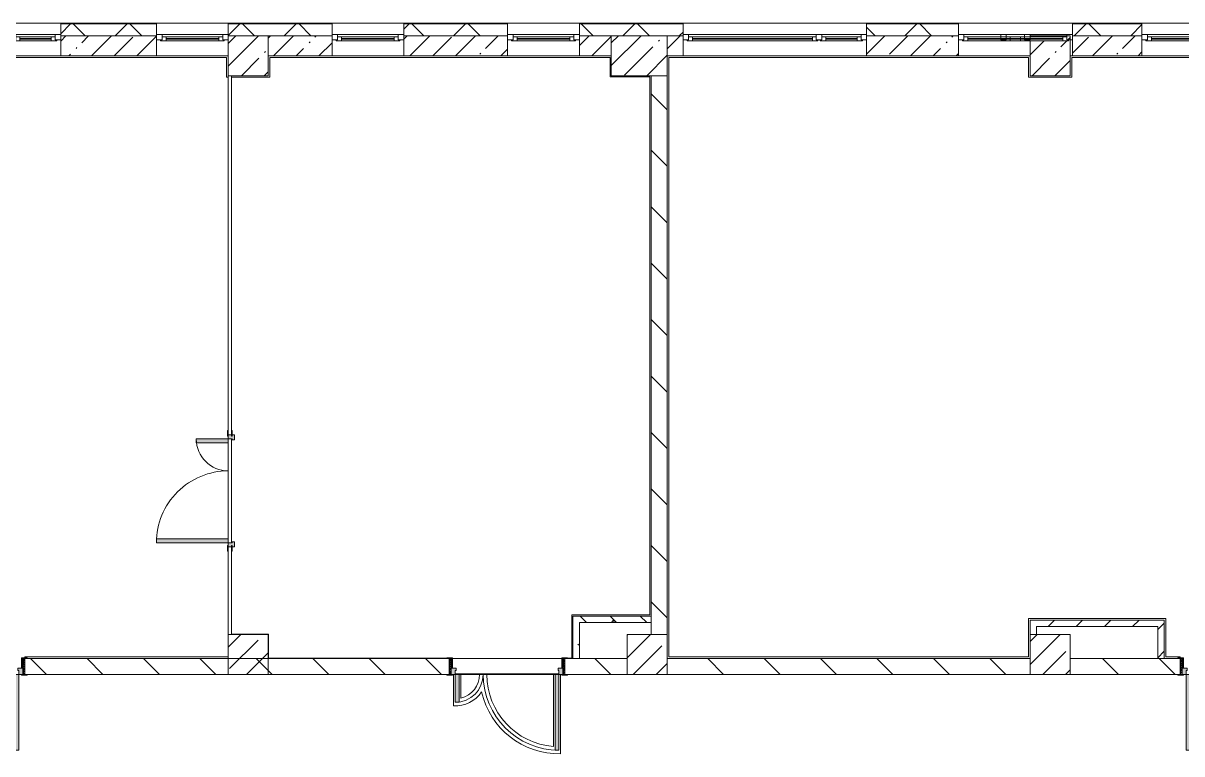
# Model space of a CAD drawing. Header units: millimetres. Extents: x -5507 to 191320, y -8553 to 29000.
# Drawn here: x 165320 to 179840, y 12405 to 21558 of the extents above; entities that cross this region are included whole.
import ezdxf

# ---------------------------------------------------------------- set-up
doc = ezdxf.new("R2010")
doc.units = ezdxf.units.MM
for name, color, linetype, lineweight, true_color in [('A-DOOR-1', 7, 'Continuous', 5, 0xaaaaaa), ('A-DOOR-2', 7, 'Continuous', 5, 0xe2e2e2), ('A-DOOR-FRAM-1', 7, 'Continuous', 5, 0xe2e2e2), ('A-DOOR-FRAM-2', 7, 'Continuous', 5, 0xaaaaaa), ('A-FLOR-2', 7, 'Continuous', 5, 0xaaaaaa), ('I-WALL-4', 7, 'Continuous', 5, 0x787878)]:
    doc.layers.add(name, color=color, linetype=linetype, lineweight=lineweight, true_color=true_color)
for name, color, linetype, lineweight in [('A-GLAZ-2', 7, 'Continuous', 5), ('A-WALL', 7, 'Continuous', 9), ('A-WALL-4', 7, 'Continuous', 5), ('I-WALL-2', 7, 'Continuous', 5), ('S-COLS-2', 7, 'Continuous', 5)]:
    doc.layers.add(name, color=color, linetype=linetype, lineweight=lineweight)
pattern_1 = [(45, (62340, 0), (-285.1231, 285.1231), []), (45, (62625.1, 0), (-285.1231, 285.1231), [504.031, -100.806, 16.764, -84.042])]
pattern_2 = [(135, (62340, 0), (-353.5534, -353.5534), [])]
pattern_3 = [(135, (62340, 0), (-377.1708, -377.1708), [533.4, -88.9, 17.78, -88.9]), (135, (62340, 376.94), (-377.1708, -377.1708), []), (50, (62340, 0), (637.6445, -55.7866), [66.675, -733.425]), (355, (62340, 0), (-123.3494, 668.6992), [53.34, -586.74]), (100.451, (62393.1, -4.65), (514.299, 612.908), [56.665, -623.315]), (46.184, (62340, 177.8), (948.7764, -147.1497), [100.012, -1100.137]), (96.636, (62419, 165.5), (830.909, 865.997), [84.998, -934.973]), (351.184, (62340, 177.8), (830.918, 865.988), [80.01, -880.11]), (21, (62428.9, 133.35), (530.6506, -357.9283), [66.675, -733.425]), (326, (62428.9, 133.35), (216.308, 644.6585), [53.34, -586.74]), (71.451, (62473.1, 103.5), (746.9596, 286.7243), [56.665, -623.315]), (37.5, (62339.98, 0), (10.81053, 295.9426), [16.764, -562.864, 16.764, -578.866, -588.962]), (37.5, (62339.98, 0), (10.81053, 295.9426), [-1175.258, 16.764, -572.198]), (7.5, (62339.98, 0), (233.8692, 350.63175), [16.764, -322.834, 16.764, -549.529, -224.472]), (7.5, (62339.98, 0), (233.8692, 350.63175), [-905.891, 16.764, -207.708]), (327.5, (62141.73, 0), (474.5678, -20.0513), [16.764, -205.486, 16.764, -676.656, -920.115]), (327.5, (62141.73, 0), (474.5678, -20.0513), [-915.67, 16.764, -903.351]), (317.5, (62052.83, 0), (518.4522, 88.9934), [16.764, -272.161, 16.764, -443.738, -653.415]), (317.5, (62052.83, 0), (518.4522, 88.9934), [-749.427, 16.764, -636.651])]
pattern_4 = [(45, (62339.98, 0), (-176.7767, 176.7767), [])]

# ---------------------------------------------------------------- blocks, each defined once
blk = doc.blocks.new('120_Окно_СКБ_1Ст - 120_Окно_СКБ_1Ст 900х2500_h_ с форточкой-22877787-3_5_1_птичка')
at = {"layer": 'A-GLAZ-2'}
for p, q in [((-450, -127), (-450, -57)), ((-450, -57), (-380, -57)), ((450, -57), (-450, -57)), ((-380, -127), (-450, -127)), ((-450, -127), (-400, -127)), ((-380, -127), (-400, -127)), ((-400, -127), (-400, -137)), ((-400, -137), (400, -137)), ((400, -137), (-400, -137)), ((-380, -57), (-380, -127)), ((380, -87), (-380, -87)), ((-380, -87), (-380, -127)), ((-330, -137), (-330, -87)), ((-330, -107), (330, -107)), ((330, -117), (-330, -117)), ((330, -137), (330, -87)), ((380, -127), (380, -57)), ((380, -57), (450, -57)), ((380, -127), (380, -87)), ((450, -127), (380, -127)), ((400, -127), (380, -127)), ((400, -137), (400, -127)), ((450, -57), (450, -127))]:
    blk.add_line(p, q, dxfattribs=at)
blk = doc.blocks.new('120_Окно_СКБ_1Ст - 120_Окно_СКБ_1Ст 900х2500_h_ с форточкой-22876038-3_5_1_птичка')
at = {"layer": 'A-GLAZ-2'}
for p, q in [((-450, -127), (-450, -57)), ((-450, -57), (-380, -57)), ((450, -57), (-450, -57)), ((-380, -127), (-450, -127)), ((-450, -127), (-400, -127)), ((-380, -127), (-400, -127)), ((-400, -127), (-400, -137)), ((-400, -137), (400, -137)), ((400, -137), (-400, -137)), ((-380, -57), (-380, -127)), ((380, -87), (-380, -87)), ((-380, -87), (-380, -127)), ((-330, -137), (-330, -87)), ((-330, -107), (330, -107)), ((330, -117), (-330, -117)), ((330, -137), (330, -87)), ((380, -127), (380, -57)), ((380, -57), (450, -57)), ((380, -127), (380, -87)), ((450, -127), (380, -127)), ((400, -127), (380, -127)), ((400, -127), (450, -127)), ((400, -137), (400, -127)), ((450, -57), (450, -127))]:
    blk.add_line(p, q, dxfattribs=at)
blk = doc.blocks.new('120_Окно_СКБ_1Ст - 120_Окно_СКБ_1Ст 900х2500_h_ с форточкой-V76-3_5_1_птичка')
at = {"layer": 'A-GLAZ-2'}
for p, q in [((-450, -127), (-450, -57)), ((-450, -57), (-380, -57)), ((450, -57), (-450, -57)), ((-380, -127), (-450, -127)), ((-450, -127), (-400, -127)), ((-380, -127), (-400, -127)), ((-400, -127), (-400, -137)), ((-400, -137), (400, -137)), ((400, -137), (-400, -137)), ((-380, -57), (-380, -127)), ((380, -87), (-380, -87)), ((-380, -87), (-380, -127)), ((-330, -137), (-330, -87)), ((-330, -107), (330, -107)), ((330, -117), (-330, -117)), ((330, -137), (330, -87)), ((380, -127), (380, -57)), ((380, -57), (450, -57)), ((380, -127), (380, -87)), ((450, -127), (380, -127)), ((400, -127), (380, -127)), ((400, -127), (450, -127)), ((400, -137), (400, -127)), ((450, -57), (450, -127))]:
    blk.add_line(p, q, dxfattribs=at)
blk = doc.blocks.new('120_Окно_СКБ_2Ст_Фрамуга сверху - 120_Окно_СКБ_2Ст_2300х2500_h_ ДОО-19727959-3_5_1_птичка')
at = {"layer": 'A-GLAZ-2'}
for p, q in [((-1150, -127), (-1150, -57)), ((-1150, -57), (-1080, -57)), ((1150, -57), (-1150, -57)), ((-1080, -127), (-1150, -127)), ((-1150, -127), (-1100, -127)), ((-1080, -127), (-1100, -127)), ((-1100, -127), (-1100, -137)), ((-1100, -137), (540, -137)), ((540, -137), (-1100, -137)), ((-1080, -57), (-1080, -127)), ((-1080, -57), (1080, -57)), ((520, -87), (-1080, -87)), ((-1080, -87), (-1080, -127)), ((-1030, -137), (-1030, -87)), ((-1030, -107), (470, -107)), ((470, -117), (-1030, -117)), ((470, -137), (470, -87)), ((520, -127), (520, -57)), ((520, -57), (590, -57)), ((520, -127), (520, -87)), ((590, -127), (520, -127)), ((540, -127), (520, -127)), ((540, -127), (570, -127)), ((540, -127), (570, -127)), ((540, -137), (540, -127)), ((590, -127), (570, -127)), ((570, -127), (570, -137)), ((570, -137), (1100, -137)), ((1100, -137), (570, -137)), ((590, -57), (590, -127)), ((1080, -87), (590, -87)), ((590, -87), (590, -127)), ((640, -137), (640, -87)), ((640, -107), (1030, -107)), ((1030, -117), (640, -117)), ((1030, -137), (1030, -87)), ((1080, -127), (1080, -57)), ((1080, -57), (1150, -57)), ((1080, -127), (1080, -87)), ((1150, -127), (1080, -127)), ((1100, -127), (1080, -127)), ((1100, -127), (1150, -127)), ((1100, -137), (1100, -127)), ((1150, -57), (1150, -127))]:
    blk.add_line(p, q, dxfattribs=at)
blk = doc.blocks.new('120_Окно_СКБ_2Ст_Фрамуга сверху - 120_Окно_СКБ_2Ст_2300х2500_h_ ДОО-23103760-3_5_1_птичка')
at = {"layer": 'A-GLAZ-2'}
for p, q in [((-1150, -127), (-1150, -57)), ((-1150, -57), (-1080, -57)), ((1150, -57), (-1150, -57)), ((-1080, -127), (-1150, -127)), ((-1150, -127), (-1100, -127)), ((-1080, -127), (-1100, -127)), ((-1100, -127), (-1100, -137)), ((-1100, -137), (540, -137)), ((540, -137), (-1100, -137)), ((-1080, -57), (-1080, -127)), ((-1080, -57), (1080, -57)), ((520, -87), (-1080, -87)), ((-1080, -87), (-1080, -127)), ((-1030, -137), (-1030, -87)), ((-1030, -107), (470, -107)), ((470, -117), (-1030, -117)), ((470, -137), (470, -87)), ((520, -127), (520, -57)), ((520, -57), (590, -57)), ((520, -127), (520, -87)), ((590, -127), (520, -127)), ((540, -127), (520, -127)), ((540, -127), (570, -127)), ((540, -127), (570, -127)), ((540, -137), (540, -127)), ((590, -127), (570, -127)), ((570, -127), (570, -137)), ((570, -137), (1100, -137)), ((1100, -137), (570, -137)), ((590, -57), (590, -127)), ((1080, -87), (590, -87)), ((590, -87), (590, -127)), ((640, -137), (640, -87)), ((640, -107), (1030, -107)), ((1030, -117), (640, -117)), ((1030, -137), (1030, -87)), ((1080, -127), (1080, -57)), ((1080, -57), (1150, -57)), ((1080, -127), (1080, -87)), ((1150, -127), (1080, -127)), ((1100, -127), (1080, -127)), ((1100, -127), (1150, -127)), ((1100, -137), (1100, -127)), ((1150, -57), (1150, -127))]:
    blk.add_line(p, q, dxfattribs=at)
blk = doc.blocks.new('110_Дверь_СКБ_2Ст - Д-6_л__ ДОО_Дв_1450x2100h_Дверь из раздевальной в коридор-32357677-3_5_1_птичка')
at = {"layer": 'A-DOOR-1'}
h = blk.add_hatch(dxfattribs=at)
h.set_pattern_fill('FP_99', color=256, style=0, pattern_type=2)
h.set_pattern_definition([(135, (1576.41, 164.685), (-14.14214, -14.14214), []), (225, (1576.41, 164.685), (14.14214, -14.14214), [])])
h.paths.add_polyline_path([(737.5, 100), (712.5, 100), (712.5, -100), (737.5, -100), (737.5, -35.9)])
at = {"layer": 'A-DOOR-2'}
for points in [[(-587.5, 1050), (-637.5, 1050), (-637.5, 100), (-587.5, 100), (-587.5, 542.5)], [(612.5, 450), (612.5, 100), (662.5, 100), (662.5, 450)]]:
    blk.add_hatch(color=256, dxfattribs=at).paths.add_polyline_path(points)
h = blk.add_hatch(color=256, dxfattribs=at)
h.paths.add_polyline_path([(662.5, 100), (662.5, 50), (652.5, 50), (652.5, 20), (712.5, 20), (712.5, 100), (675.8, 100)])
h.paths.add_polyline_path([(-637.5, 100), (-687.5, 100), (-687.5, 20), (-627.5, 20), (-627.5, 50), (-637.5, 50)])
at = {"layer": 'A-DOOR-FRAM-1'}
for points in [[(-672.5, 108), (-742.5, 108), (-742.5, 100), (-672.5, 100)], [(-672.5, 20), (-687.5, 20), (-687.5, -100), (-672.5, -100), (-672.5, -35.9)], [(697.5, 108), (697.5, 100), (767.5, 100), (767.5, 108)], [(712.5, 20), (697.5, 20), (697.5, -100), (712.5, -100), (712.5, -35.9)], [(-672.5, -100), (-742.5, -100), (-742.5, -108), (-672.5, -108)], [(697.5, -100), (697.5, -108), (767.5, -108), (767.5, -100)]]:
    blk.add_hatch(color=256, dxfattribs=at).paths.add_polyline_path(points)
at = {"layer": 'A-DOOR-FRAM-2'}
h = blk.add_hatch(dxfattribs=at)
h.set_pattern_fill('FP_100', color=256, style=0, pattern_type=2)
h.set_pattern_definition([(45, (-546.384, 164.685), (-14.1421, 14.1421), []), (135, (-546.384, 164.685), (-14.1421, -14.1421), [])])
h.paths.add_polyline_path([(-712.5, 100), (-712.5, -100), (-687.5, -100), (-687.5, 100)])
at = {"layer": 'A-DOOR-1'}
for p, q in [((-637.5, 1050), (-637.5, 100)), ((-587.5, 1050), (-637.5, 1050)), ((-587.5, 100), (-587.5, 1050)), ((662.5, 450), (612.5, 450)), ((612.5, 450), (612.5, 100)), ((662.5, 100), (662.5, 450)), ((-637.5, 100), (-587.5, 100)), ((612.5, 100), (662.5, 100))]:
    blk.add_line(p, q, dxfattribs=at)
for centre, radius, start, end in [((-637.5, 100), 950, 0, 90), ((662.5, 100), 350, 90, 180)]:
    blk.add_arc(centre, radius, start, end, dxfattribs=at)
at = {"layer": 'A-DOOR-FRAM-2'}
for p, q in [((-672.5, 108), (-742.5, 108)), ((-742.5, 108), (-742.5, 100)), ((-742.5, 100), (-672.5, 100)), ((-687.5, 100), (-712.5, 100)), ((-712.5, 100), (-712.5, -100)), ((-637.5, 100), (-687.5, 100)), ((-687.5, 100), (-687.5, 20)), ((-687.5, -100), (-687.5, 100)), ((-687.5, 20), (-627.5, 20)), ((-672.5, 20), (-687.5, 20)), ((-687.5, 20), (-687.5, -100)), ((-672.5, 100), (-672.5, 108)), ((-672.5, -100), (-672.5, 20)), ((-637.5, 50), (-637.5, 100)), ((-627.5, 50), (-637.5, 50)), ((-627.5, 20), (-627.5, 50)), ((662.5, 50), (652.5, 50)), ((652.5, 50), (652.5, 20)), ((652.5, 20), (712.5, 20)), ((662.5, 100), (662.5, 50)), ((712.5, 100), (662.5, 100)), ((767.5, 108), (697.5, 108)), ((697.5, 108), (697.5, 100)), ((697.5, 100), (767.5, 100)), ((712.5, 20), (697.5, 20)), ((697.5, 20), (697.5, -100)), ((712.5, 20), (712.5, 100)), ((737.5, 100), (712.5, 100)), ((712.5, 100), (712.5, -100)), ((712.5, -100), (712.5, 20)), ((737.5, -100), (737.5, 100)), ((767.5, 100), (767.5, 108)), ((-672.5, -100), (-742.5, -100)), ((-742.5, -100), (-742.5, -108)), ((-742.5, -108), (-672.5, -108)), ((-712.5, -100), (-687.5, -100)), ((-687.5, -100), (-672.5, -100)), ((-672.5, -108), (-672.5, -100)), ((697.5, -100), (712.5, -100)), ((767.5, -100), (697.5, -100)), ((697.5, -100), (697.5, -108)), ((697.5, -108), (767.5, -108)), ((712.5, -100), (737.5, -100)), ((767.5, -108), (767.5, -100))]:
    blk.add_line(p, q, dxfattribs=at)
blk = doc.blocks.new('BSC_Колонна _Прямоугольная - 500х500-23282985-3_5_1_птичка')
at = {"layer": 'S-COLS-2'}
h = blk.add_hatch(dxfattribs=at)
h.set_pattern_fill('FP_114', color=256, style=0, pattern_type=2)
h.set_pattern_definition([(45, (-115850.45, -21150), (-285.1231, 285.1231), []), (45, (-115565.32, -21150), (-285.1231, 285.1231), [504.031, -100.806, 16.764, -84.042])])
h.paths.add_polyline_path([(-250, -250), (250, -250), (250, 250), (-250, 250), (-250, 238), (210, 238), (210, 198), (230, 198), (230, 188), (-250, 188)])
for p, q in [((250, 250), (-250, 250)), ((-250, 250), (-250, 238)), ((-250, 188), (-250, -250)), ((250, -250), (250, 250)), ((-250, -250), (250, -250))]:
    blk.add_line(p, q, dxfattribs=at)
blk = doc.blocks.new('BSC_Колонна _Прямоугольная - 500х500-23282986-3_5_1_птичка')
at = {"layer": 'S-COLS-2'}
h = blk.add_hatch(dxfattribs=at)
h.set_pattern_fill('FP_126', color=256, style=0, pattern_type=2)
h.set_pattern_definition([(45, (-105800, -21150), (-285.1231, 285.1231), []), (45, (-105514.88, -21150), (-285.1231, 285.1231), [504.031, -100.806, 16.764, -84.042])])
h.paths.add_polyline_path([(250, -250), (250, 250), (-250, 250), (-250, -250)])
for p, q in [((250, 250), (-250, 250)), ((-250, 250), (-250, -250)), ((250, -250), (250, 250)), ((-250, -250), (250, -250))]:
    blk.add_line(p, q, dxfattribs=at)
blk = doc.blocks.new('BSC_Колонна _Прямоугольная - 700х500-V122-3_5_1_птичка')
at = {"layer": 'S-COLS-2'}
h = blk.add_hatch(dxfattribs=at)
h.set_pattern_fill('FP_134', color=256, style=0, pattern_type=2)
h.set_pattern_definition([(45, (-110700, -21150), (-285.1231, 285.1231), []), (45, (-110414.88, -21150), (-285.1231, 285.1231), [504.031, -100.806, 16.764, -84.042])])
h.paths.add_polyline_path([(-350, -250), (350, -250), (350, 250), (-350, 250)])
for p, q in [((350, 250), (-350, 250)), ((-350, 250), (-350, -250)), ((350, -250), (350, 250)), ((-350, -250), (350, -250))]:
    blk.add_line(p, q, dxfattribs=at)
blk = doc.blocks.new('110_Дверь_СКБ_2Ст - Д-5_п_ Из игровой в коридор-32357676-3_5_1_птичка')
at = {"layer": 'A-DOOR-2'}
for points in [[(-638, 920), (-638, 20), (-588, 20), (-588, 920)], [(612, 230), (612, 20), (662, 20), (662, 420), (612, 420)]]:
    blk.add_hatch(color=256, dxfattribs=at).paths.add_polyline_path(points)
h = blk.add_hatch(color=256, dxfattribs=at)
h.paths.add_polyline_path([(-688, 20), (-688, -60), (-628, -60), (-628, -30), (-638, -30), (-638, 20)])
h.paths.add_polyline_path([(652, -60), (712, -60), (712, 20), (662, 20), (662, -30), (652, -30)])
at = {"layer": 'A-DOOR-FRAM-1'}
for points in [[(-742, 20), (-672, 20), (-672, 28), (-742, 28)], [(698, 20), (768, 20), (768, 28), (698, 28)], [(-742, -28), (-672, -28), (-672, -20), (-742, -20)], [(698, -28), (768, -28), (768, -20), (698, -20)]]:
    blk.add_hatch(color=256, dxfattribs=at).paths.add_polyline_path(points)
at = {"layer": 'A-DOOR-1'}
for p, q in [((-638, 920), (-638, 20)), ((-588, 920), (-638, 920)), ((-588, 20), (-588, 920)), ((662, 420), (612, 420)), ((612, 420), (612, 20)), ((662, 20), (662, 420)), ((-638, 20), (-588, 20)), ((612, 20), (662, 20))]:
    blk.add_line(p, q, dxfattribs=at)
for centre, radius, start, end in [((-638, 20), 900, 0, 90), ((662, 20), 400, 90, 180)]:
    blk.add_arc(centre, radius, start, end, dxfattribs=at)
at = {"layer": 'A-DOOR-FRAM-2'}
for p, q in [((-672, 28), (-742, 28)), ((-742, 28), (-742, 20)), ((-742, 20), (-672, 20)), ((-638, 20), (-688, 20)), ((-688, 20), (-688, -60)), ((-672, 20), (-672, 28)), ((-638, -30), (-638, 20)), ((662, 20), (662, -30)), ((712, 20), (662, 20)), ((768, 28), (698, 28)), ((698, 28), (698, 20)), ((698, 20), (768, 20)), ((712, -60), (712, 20)), ((768, 20), (768, 28)), ((-672, -20), (-742, -20)), ((-742, -20), (-742, -28)), ((-742, -28), (-672, -28)), ((-688, -60), (-628, -60)), ((-672, -19), (-688, -19)), ((-688, -19), (-688, -20)), ((-688, -20), (-672, -20)), ((-672, -20), (-672, -19)), ((-672, -28), (-672, -20)), ((-628, -30), (-638, -30)), ((-628, -60), (-628, -30)), ((662, -30), (652, -30)), ((652, -30), (652, -60)), ((652, -60), (712, -60)), ((712, -19), (698, -19)), ((698, -19), (698, -20)), ((698, -20), (712, -20)), ((768, -20), (698, -20)), ((698, -20), (698, -28)), ((698, -28), (768, -28)), ((712, -20), (712, -19)), ((768, -28), (768, -20))]:
    blk.add_line(p, q, dxfattribs=at)
blk = doc.blocks.new('120_Окно_СКБ_1Ст - 120_Окно_СКБ_1Ст 900х2500_h_ с форточкой-V141-3_5_1_птичка')
at = {"layer": 'A-GLAZ-2'}
for p, q in [((-450, -127), (-450, -57)), ((-450, -57), (-380, -57)), ((450, -57), (-450, -57)), ((-380, -127), (-450, -127)), ((-380, -127), (-400, -127)), ((-400, -127), (-400, -137)), ((-400, -137), (400, -137)), ((400, -137), (-400, -137)), ((-380, -57), (-380, -127)), ((380, -87), (-380, -87)), ((-380, -87), (-380, -127)), ((-330, -137), (-330, -87)), ((-330, -107), (330, -107)), ((330, -117), (-330, -117)), ((330, -137), (330, -87)), ((380, -127), (380, -57)), ((380, -57), (450, -57)), ((380, -127), (380, -87)), ((450, -127), (380, -127)), ((400, -127), (380, -127)), ((400, -137), (400, -127)), ((420, -127), (450, -127)), ((450, -57), (450, -127))]:
    blk.add_line(p, q, dxfattribs=at)
blk = doc.blocks.new('110_Дверь_СКБ_2Ст - Д-6_п__ ДОО_Дв_1450x2100h_Дверь из раздевальной в коридор-32358047-3_5_1_птичка')
at = {"layer": 'A-DOOR-1'}
h = blk.add_hatch(dxfattribs=at)
h.set_pattern_fill('FP_156', color=256, style=0, pattern_type=2)
h.set_pattern_definition([(225, (1576.41, -164.685), (-14.14214, 14.14214), []), (135, (1576.41, -164.685), (14.14214, 14.14214), [])])
h.paths.add_polyline_path([(737.5, -100), (737.5, 100), (712.5, 100), (712.5, -100)])
at = {"layer": 'A-DOOR-2'}
h = blk.add_hatch(color=256, dxfattribs=at)
h.paths.add_polyline_path([(-637.5, -100), (-637.5, -50), (-627.5, -50), (-627.5, -20), (-687.5, -20), (-687.5, -100)])
h.paths.add_polyline_path([(662.5, -100), (712.5, -100), (712.5, -20), (652.5, -20), (652.5, -50), (662.5, -50)])
for points in [[(-587.5, -1050), (-587.5, -100), (-637.5, -100), (-637.5, -1050)], [(662.5, -450), (662.5, -100), (612.5, -100), (612.5, -450)]]:
    blk.add_hatch(color=256, dxfattribs=at).paths.add_polyline_path(points)
at = {"layer": 'A-DOOR-FRAM-1'}
for points in [[(-672.5, 100), (-672.5, 108), (-742.5, 108), (-742.5, 100)], [(-672.5, -20), (-672.5, 100), (-687.5, 100), (-687.5, -20)], [(767.5, 100), (767.5, 108), (697.5, 108), (697.5, 100)], [(712.5, -20), (712.5, 100), (697.5, 100), (697.5, -20)], [(-672.5, -108), (-672.5, -100), (-742.5, -100), (-742.5, -108)], [(767.5, -108), (767.5, -100), (697.5, -100), (697.5, -108)]]:
    blk.add_hatch(color=256, dxfattribs=at).paths.add_polyline_path(points)
at = {"layer": 'A-DOOR-FRAM-2'}
h = blk.add_hatch(dxfattribs=at)
h.set_pattern_fill('FP_157', color=256, style=0, pattern_type=2)
h.set_pattern_definition([(315, (-546.384, -164.685), (-14.1421, -14.1421), []), (225, (-546.384, -164.685), (-14.1421, 14.1421), [])])
h.paths.add_polyline_path([(-687.5, -100), (-687.5, 100), (-712.5, 100), (-712.5, -100)])
at = {"layer": 'A-DOOR-1'}
for p, q in [((-637.5, -100), (-587.5, -100)), ((-637.5, -1050), (-637.5, -100)), ((-587.5, -100), (-587.5, -1050)), ((612.5, -100), (662.5, -100)), ((612.5, -450), (612.5, -100)), ((662.5, -100), (662.5, -450)), ((662.5, -450), (612.5, -450)), ((-587.5, -1050), (-637.5, -1050))]:
    blk.add_line(p, q, dxfattribs=at)
for centre, radius, start, end in [((-637.5, -100), 950, 270, 360), ((662.5, -100), 350, 180, 270)]:
    blk.add_arc(centre, radius, start, end, dxfattribs=at)
at = {"layer": 'A-DOOR-FRAM-2'}
for p, q in [((-742.5, 108), (-672.5, 108)), ((-742.5, 100), (-742.5, 108)), ((-672.5, 100), (-742.5, 100)), ((-712.5, 100), (-687.5, 100)), ((-712.5, -100), (-712.5, 100)), ((-687.5, 100), (-687.5, -100)), ((-687.5, 100), (-672.5, 100)), ((-687.5, -20), (-687.5, 100)), ((-672.5, 108), (-672.5, 100)), ((-672.5, 100), (-672.5, -20)), ((697.5, 100), (697.5, 108)), ((697.5, 108), (767.5, 108)), ((697.5, -20), (697.5, 100)), ((697.5, 100), (712.5, 100)), ((767.5, 100), (697.5, 100)), ((712.5, -100), (712.5, 100)), ((712.5, 100), (737.5, 100)), ((712.5, 100), (712.5, -20)), ((737.5, 100), (737.5, -100)), ((767.5, 108), (767.5, 100)), ((-742.5, -100), (-672.5, -100)), ((-742.5, -108), (-742.5, -100)), ((-672.5, -108), (-742.5, -108)), ((-687.5, -100), (-712.5, -100)), ((-687.5, -20), (-627.5, -20)), ((-687.5, -100), (-687.5, -20)), ((-672.5, -20), (-687.5, -20)), ((-637.5, -100), (-687.5, -100)), ((-672.5, -100), (-672.5, -108)), ((-637.5, -50), (-637.5, -100)), ((-627.5, -50), (-637.5, -50)), ((-627.5, -20), (-627.5, -50)), ((652.5, -20), (712.5, -20)), ((652.5, -50), (652.5, -20)), ((662.5, -50), (652.5, -50)), ((662.5, -100), (662.5, -50)), ((712.5, -100), (662.5, -100)), ((712.5, -20), (697.5, -20)), ((697.5, -108), (697.5, -100)), ((697.5, -100), (767.5, -100)), ((767.5, -108), (697.5, -108)), ((712.5, -20), (712.5, -100)), ((737.5, -100), (712.5, -100)), ((767.5, -100), (767.5, -108))]:
    blk.add_line(p, q, dxfattribs=at)

msp = doc.modelspace()

# ---------------------------------------------------------------- hatches: boundary and pattern name
at = {"layer": 'A-WALL-4'}
h = msp.add_hatch(dxfattribs=at)
h.set_pattern_fill('FP_66', color=256, style=0, pattern_type=2)
h.set_pattern_definition([(45, (62340, 0), (-353.5534, 353.5534), []), (135, (62340, 0), (-353.5534, -353.5534), [])])
h.paths.add_polyline_path([(187570, 21400), (187570, 21550), (182490.2, 21550), (182490.2, 21400), (187420, 21400)])
h.paths.add_polyline_path([(180731, 21400), (181590.2, 21400), (181590.2, 21550), (180240.4, 21550), (180240.4, 21400)])
h.paths.add_polyline_path([(169190.4, 21400), (169190.4, 21550), (167890.2, 21550), (167890.2, 21400), (168612.6, 21400)])
h.paths.add_polyline_path([(170090.4, 21400), (171390.4, 21400), (171390.4, 21550), (170090.4, 21550)])
h.paths.add_polyline_path([(172290.4, 21400), (173590, 21400), (173590, 21550), (172290.4, 21550)])
h.paths.add_polyline_path([(166990.2, 21400), (166990.2, 21550), (165790, 21550), (165790, 21400), (165816, 21400)])
h.paths.add_polyline_path([(155650, 21400), (155650, 21550), (155630, 21550), (155630, 21400)])
h.paths.add_polyline_path([(178866.6, 21400), (179340.4, 21400), (179340.4, 21550), (178470.4, 21550), (178470.4, 21400)])
h.paths.add_polyline_path([(177002.3, 21400), (177040.4, 21400), (177040.4, 21550), (175890, 21550), (175890, 21400)])
h.paths.add_polyline_path([(163019.5, 21400), (163490, 21400), (163490, 21550), (158950, 21550), (158950, 21400), (162920, 21400)])
at = {"layer": 'I-WALL-2'}
h = msp.add_hatch(dxfattribs=at)
h.set_pattern_fill('FP_62', color=256, style=0, pattern_type=2)
h.set_pattern_definition(pattern_1)
h.paths.add_polyline_path([(183190, 21150), (183380, 21150), (183380, 21400), (183190, 21400), (183190, 21203.4)])
h.paths.add_polyline_path([(181590.2, 21150), (181590.2, 21400), (180240.4, 21400), (180240.4, 21150), (180731, 21150)])
h.paths.add_polyline_path([(170090.4, 21150), (171390.4, 21150), (171390.4, 21400), (170090.4, 21400)])
h.paths.add_polyline_path([(169190.4, 21150), (169190.4, 21400), (168390, 21400), (168390, 21150), (168612.6, 21150)])
h.paths.add_polyline_path([(172290.4, 21150), (172690, 21150), (172690, 21400), (172290.4, 21400)])
h.paths.add_polyline_path([(173590, 21150), (173590, 21400), (173390, 21400), (173390, 21150)])
h.paths.add_polyline_path([(179340.4, 21150), (179340.4, 21400), (178470.4, 21400), (178470.4, 21150), (178866.6, 21150)])
h.paths.add_polyline_path([(175890, 21150), (177040.4, 21150), (177040.4, 21400), (175890, 21400)])
h.paths.add_polyline_path([(163140, 21150), (163490, 21150), (163490, 21400), (163140, 21400)])
h.paths.add_polyline_path([(166990.2, 21150), (166990.2, 21400), (165790, 21400), (165790, 21150), (165816, 21150)])
h = msp.add_hatch(dxfattribs=at)
h.set_pattern_fill('FP_65', color=256, style=0, pattern_type=2)
h.set_pattern_definition(pattern_2)
h.paths.add_polyline_path([(173390, 13900), (173390, 20900), (173190, 20900), (173190, 13900), (173273.5, 13900)])
h = msp.add_hatch(dxfattribs=at)
h.set_pattern_fill('FP_67', color=256, style=0, pattern_type=2)
h.set_pattern_definition(pattern_4)
h.paths.add_polyline_path([(179540.4, 14000), (179620.4, 14000), (179620.4, 14080), (178020, 14080), (178020, 14000), (178866.6, 14000)])
h = msp.add_hatch(dxfattribs=at)
h.set_pattern_fill('FP_67', color=256, style=0, pattern_type=2)
h.set_pattern_definition(pattern_4)
h.paths.add_polyline_path([(179620.4, 13600), (179620.4, 14000), (179540.4, 14000), (179540.4, 13600)])
h = msp.add_hatch(dxfattribs=at)
h.set_pattern_fill('FP_65', color=256, style=0, pattern_type=2)
h.set_pattern_definition(pattern_2)
h.paths.add_polyline_path([(183270, 13400), (183270, 13600), (181270.4, 13600), (181270.4, 13400), (182800, 13400)])
h.paths.add_polyline_path([(173390, 13400), (177940, 13400), (177940, 13600), (173390, 13600), (173390, 13535.9)])
h.paths.add_polyline_path([(172110, 13400), (172890, 13400), (172890, 13600), (172110, 13600), (172110, 13535.9)])
h.paths.add_polyline_path([(179790.4, 13400), (179820.4, 13400), (179820.4, 13600), (178440, 13600), (178440, 13400), (178866.6, 13400)])
h.paths.add_polyline_path([(163440, 13400), (163890, 13400), (163890, 13600), (163440, 13600), (163440, 13535.9)])
h.paths.add_polyline_path([(165816, 13400), (170660, 13400), (170660, 13600), (165340, 13600), (165340, 13400), (165370, 13400)])
at = {"layer": 'I-WALL-4'}
h = msp.add_hatch(dxfattribs=at)
h.set_pattern_fill('FP_72', color=256, style=0, pattern_type=2)
h.set_pattern_definition(pattern_3)
h.paths.add_polyline_path([(172290, 13600), (172290, 14130), (172210, 14130), (172210, 13600)])
h = msp.add_hatch(dxfattribs=at)
h.set_pattern_fill('FP_72', color=256, style=0, pattern_type=2)
h.set_pattern_definition(pattern_3)
h.paths.add_polyline_path([(173190, 14050), (173190, 14130), (172290, 14130), (172290, 14050)])
at = {"layer": 'S-COLS-2'}
h = msp.add_hatch(dxfattribs=at)
h.set_pattern_fill('FP_62', color=256, style=0, pattern_type=2)
h.set_pattern_definition(pattern_1)
h.paths.add_polyline_path([(168390, 13400), (168390, 13900), (167890, 13900), (167890, 13400)])
h = msp.add_hatch(dxfattribs=at)
h.set_pattern_fill('FP_62', color=256, style=0, pattern_type=2)
h.set_pattern_definition(pattern_1)
h.paths.add_polyline_path([(172890, 13400), (173390, 13400), (173390, 13900), (172890, 13900), (172890, 13535.9)])
h = msp.add_hatch(dxfattribs=at)
h.set_pattern_fill('FP_62', color=256, style=0, pattern_type=2)
h.set_pattern_definition(pattern_1)
h.paths.add_polyline_path([(177940, 13400), (178440, 13400), (178440, 13900), (177940, 13900), (177940, 13535.9)])

# ---------------------------------------------------------------- linework, layer by layer
at = {"layer": 'A-FLOR-2'}
for p, q in [((167870, 21130), (163160, 21130)), ((167870, 20880), (167870, 21130)), ((172675, 21130), (168410, 21130)), ((168410, 21130), (168410, 20880)), ((172675, 20885), (172675, 21130)), ((173410, 21130), (173410, 13621)), ((177920.4, 21130), (173410, 21130)), ((177920.4, 20880), (177920.4, 21130)), ((182470.2, 21130), (178460.4, 21130)), ((178460.4, 21130), (178460.4, 20880)), ((167890.2, 20880), (167870, 20880)), ((168410, 20880), (167930, 20880)), ((173175, 20885), (172675, 20885)), ((173175, 14145), (173175, 20885)), ((178460.4, 20880), (177920.4, 20880)), ((172195, 13605), (172195, 14145)), ((172195, 14145), (173175, 14145)), ((177919, 13621), (177919, 14101)), ((177919, 14101), (179641.4, 14101)), ((179641.4, 14101), (179641.4, 13621)), ((167929.8, 13905), (168395, 13905)), ((168395, 13905), (168395, 13605)), ((165340, 13608), (165340, 13620)), ((165340, 13620), (167890, 13620)), ((168395, 13605), (170630, 13605)), ((172140, 13605), (172195, 13605)), ((173410, 13621), (177919, 13621)), ((179641.4, 13621), (179820.4, 13621)), ((179820.4, 13621), (179820.4, 13608)), ((170714.2, 13400), (170714.2, 13005.6)), ((170735, 13405), (172035, 13405)), ((170804.2, 13400), (170785, 13400)), ((170804.2, 13102.9), (170804.2, 13400)), ((171130.4, 13400), (171040.4, 13400)), ((171985, 13400), (171965.4, 13400)), ((171965.4, 13400), (171965.4, 12497.7)), ((172055.4, 12405.2), (172055.4, 13400))]:
    msp.add_line(p, q, dxfattribs=at)
for centre, radius, start, end in [((170735.4, 13400), 305, 283.0427, 360), ((172035.4, 13400), 905, 180, 265.56313), ((170735.4, 13400), 395, 266.92799, 326.45952), ((172035.4, 13400), 995, 192.67054, 271.1511)]:
    msp.add_arc(centre, radius, start, end, dxfattribs=at)
at = {"layer": 'A-WALL'}
for p, q in [((166990.2, 21553), (165790, 21553)), ((166990.2, 21550), (165790, 21550)), ((169190.4, 21553), (167890.2, 21553)), ((169190.4, 21550), (167890.2, 21550)), ((171390.4, 21553), (170090.4, 21553)), ((171390.4, 21550), (170090.4, 21550)), ((173590, 21553), (172290.4, 21553)), ((173590, 21550), (172290.4, 21550)), ((177040.4, 21553), (175890, 21553)), ((177040.4, 21550), (175890, 21550)), ((179340.4, 21553), (178470.4, 21553)), ((179340.4, 21550), (178470.4, 21550)), ((166990.2, 21400), (165790, 21400)), ((169190.4, 21400), (168390, 21400)), ((171390.4, 21400), (170090.4, 21400)), ((172690, 21400), (172290.4, 21400)), ((173590, 21400), (173390, 21400)), ((177040.4, 21400), (175890, 21400)), ((179340.4, 21400), (178470.4, 21400)), ((173190, 14050), (173190, 14130)), ((179540.4, 13600), (179620.4, 13600))]:
    msp.add_line(p, q, dxfattribs=at)
at = {"layer": 'A-WALL-4'}
for p, q in [((167890.2, 21558), (158950, 21558)), ((165790, 21558), (165790, 21400)), ((166990.2, 21400), (166990.2, 21558)), ((173590, 21558), (167890.2, 21558)), ((167890.2, 21558), (167890.2, 21400)), ((169190.4, 21400), (169190.4, 21558)), ((170090.4, 21558), (170090.4, 21400)), ((171390.4, 21400), (171390.4, 21558)), ((172290.4, 21558), (172290.4, 21400)), ((173590, 21400), (173590, 21558)), ((187578, 21558), (173590, 21558)), ((175890, 21558), (175890, 21400)), ((177040.4, 21400), (177040.4, 21558)), ((178470.4, 21558), (178470.4, 21400)), ((179340.4, 21400), (179340.4, 21558))]:
    msp.add_line(p, q, dxfattribs=at)
at = {"layer": 'I-WALL-2'}
for p, q in [((165790, 21400), (165790, 21150)), ((166990.2, 21150), (166990.2, 21400)), ((169190.4, 21150), (169190.4, 21400)), ((170090.4, 21400), (170090.4, 21150)), ((171390.4, 21150), (171390.4, 21400)), ((172290.4, 21400), (172290.4, 21150)), ((173590, 21150), (173590, 21400)), ((175890, 21400), (175890, 21150)), ((177040.4, 21150), (177040.4, 21400)), ((178470.4, 21400), (178470.4, 21150)), ((179340.4, 21150), (179340.4, 21400)), ((167890, 21150), (163140, 21150)), ((168390, 21150), (172690, 21150)), ((177940.4, 21150), (173390, 21150)), ((178440.4, 21150), (182490, 21150)), ((167890, 20900), (167890, 16455)), ((167930, 16455), (167930, 20900)), ((173190, 20900), (173190, 14130)), ((173390, 13900), (173390, 20900)), ((167890, 15100), (167890, 16300)), ((167930, 16350), (167930, 15050)), ((167890, 14945), (167890, 13900)), ((167930, 13900), (167930, 14945)), ((172210, 14130), (172210, 13600)), ((173190, 14130), (172210, 14130)), ((172290, 13600), (172290, 14050)), ((172290, 14050), (173190, 14050)), ((173190, 14050), (173190, 13900)), ((177940, 14080), (177940, 13900)), ((179620.4, 14080), (177940, 14080)), ((178020, 13900), (178020, 14000)), ((178020, 14000), (179540.4, 14000)), ((179540.4, 14000), (179540.4, 13600)), ((179620.4, 13600), (179620.4, 14080)), ((167890, 13900), (167930, 13900)), ((173190, 13900), (173390, 13900)), ((177940, 13900), (178020, 13900)), ((170630, 13600), (165370, 13600)), ((170700, 13600), (172070, 13600)), ((172890, 13600), (172140, 13600)), ((172890, 13400), (172890, 13600)), ((177940, 13600), (173390, 13600)), ((173390, 13600), (173390, 13400)), ((177940, 13400), (177940, 13600)), ((179540.4, 13600), (178440, 13600)), ((178440, 13600), (178440, 13400)), ((179790.4, 13600), (179620.4, 13600)), ((165370, 13400), (170630, 13400)), ((171040.4, 13400), (170804.2, 13400)), ((171965.4, 13400), (171130.4, 13400)), ((172140, 13400), (172890, 13400)), ((173390, 13400), (177940, 13400)), ((178440, 13400), (179790.4, 13400))]:
    msp.add_line(p, q, dxfattribs=at)
at = {"layer": 'S-COLS-2'}
for p, q in [((168390, 13900), (167890, 13900)), ((167890, 13900), (167890, 13400)), ((168390, 13400), (168390, 13900)), ((173190, 13900), (172890, 13900)), ((172890, 13900), (172890, 13600)), ((173390, 13900), (173190, 13900)), ((173390, 13600), (173390, 13900)), ((178440, 13900), (177940, 13900)), ((177940, 13900), (177940, 13600)), ((178440, 13600), (178440, 13900)), ((172890, 13600), (172890, 13400)), ((173390, 13400), (173390, 13600)), ((177940, 13600), (177940, 13400)), ((178440, 13400), (178440, 13600)), ((167890, 13400), (168390, 13400)), ((172890, 13400), (173390, 13400)), ((177940, 13400), (178440, 13400))]:
    msp.add_line(p, q, dxfattribs=at)

# ---------------------------------------------------------------- block references
at = {"layer": 'A-DOOR-1'}
for name, p, rotation in [('110_Дверь_СКБ_2Ст - Д-5_п_ Из игровой в коридор-32357676-3_5_1_птичка', (167910, 15687.5), 89.99999999999986), ('110_Дверь_СКБ_2Ст - Д-6_л__ ДОО_Дв_1450x2100h_Дверь из раздевальной в коридор-32357677-3_5_1_птичка', (164627.5, 13500), 180), ('110_Дверь_СКБ_2Ст - Д-6_л__ ДОО_Дв_1450x2100h_Дверь из раздевальной в коридор-32357677-3_5_1_птичка', (171397.5, 13500), 180)]:
    msp.add_blockref(name, p, dxfattribs=dict(at, rotation=rotation))
msp.add_blockref('110_Дверь_СКБ_2Ст - Д-6_п__ ДОО_Дв_1450x2100h_Дверь из раздевальной в коридор-32358047-3_5_1_птичка', (180532.9, 13500), dxfattribs=at)
at = {"layer": 'A-GLAZ-2'}
for name, p in [('120_Окно_СКБ_2Ст_Фрамуга сверху - 120_Окно_СКБ_2Ст_2300х2500_h_ ДОО-19727959-3_5_1_птичка', (164640, 21475)), ('120_Окно_СКБ_1Ст - 120_Окно_СКБ_1Ст 900х2500_h_ с форточкой-V76-3_5_1_птичка', (167440.2, 21475)), ('120_Окно_СКБ_1Ст - 120_Окно_СКБ_1Ст 900х2500_h_ с форточкой-22876038-3_5_1_птичка', (169640.4, 21475)), ('120_Окно_СКБ_1Ст - 120_Окно_СКБ_1Ст 900х2500_h_ с форточкой-22876038-3_5_1_птичка', (171840.4, 21475)), ('120_Окно_СКБ_2Ст_Фрамуга сверху - 120_Окно_СКБ_2Ст_2300х2500_h_ ДОО-23103760-3_5_1_птичка', (174740, 21475)), ('120_Окно_СКБ_1Ст - 120_Окно_СКБ_1Ст 900х2500_h_ с форточкой-22877787-3_5_1_птичка', (177490.4, 21475)), ('120_Окно_СКБ_1Ст - 120_Окно_СКБ_1Ст 900х2500_h_ с форточкой-V141-3_5_1_птичка', (178020.4, 21475)), ('120_Окно_СКБ_1Ст - 120_Окно_СКБ_1Ст 900х2500_h_ с форточкой-22876038-3_5_1_птичка', (179790.4, 21475))]:
    msp.add_blockref(name, p, dxfattribs=at)
at = {"layer": 'S-COLS-2'}
for name, p in [('BSC_Колонна _Прямоугольная - 500х500-23282986-3_5_1_птичка', (168140, 21150)), ('BSC_Колонна _Прямоугольная - 700х500-V122-3_5_1_птичка', (173040, 21150)), ('BSC_Колонна _Прямоугольная - 500х500-23282985-3_5_1_птичка', (178190.4, 21150))]:
    msp.add_blockref(name, p, dxfattribs=at)

doc.saveas('drawing.dxf')
